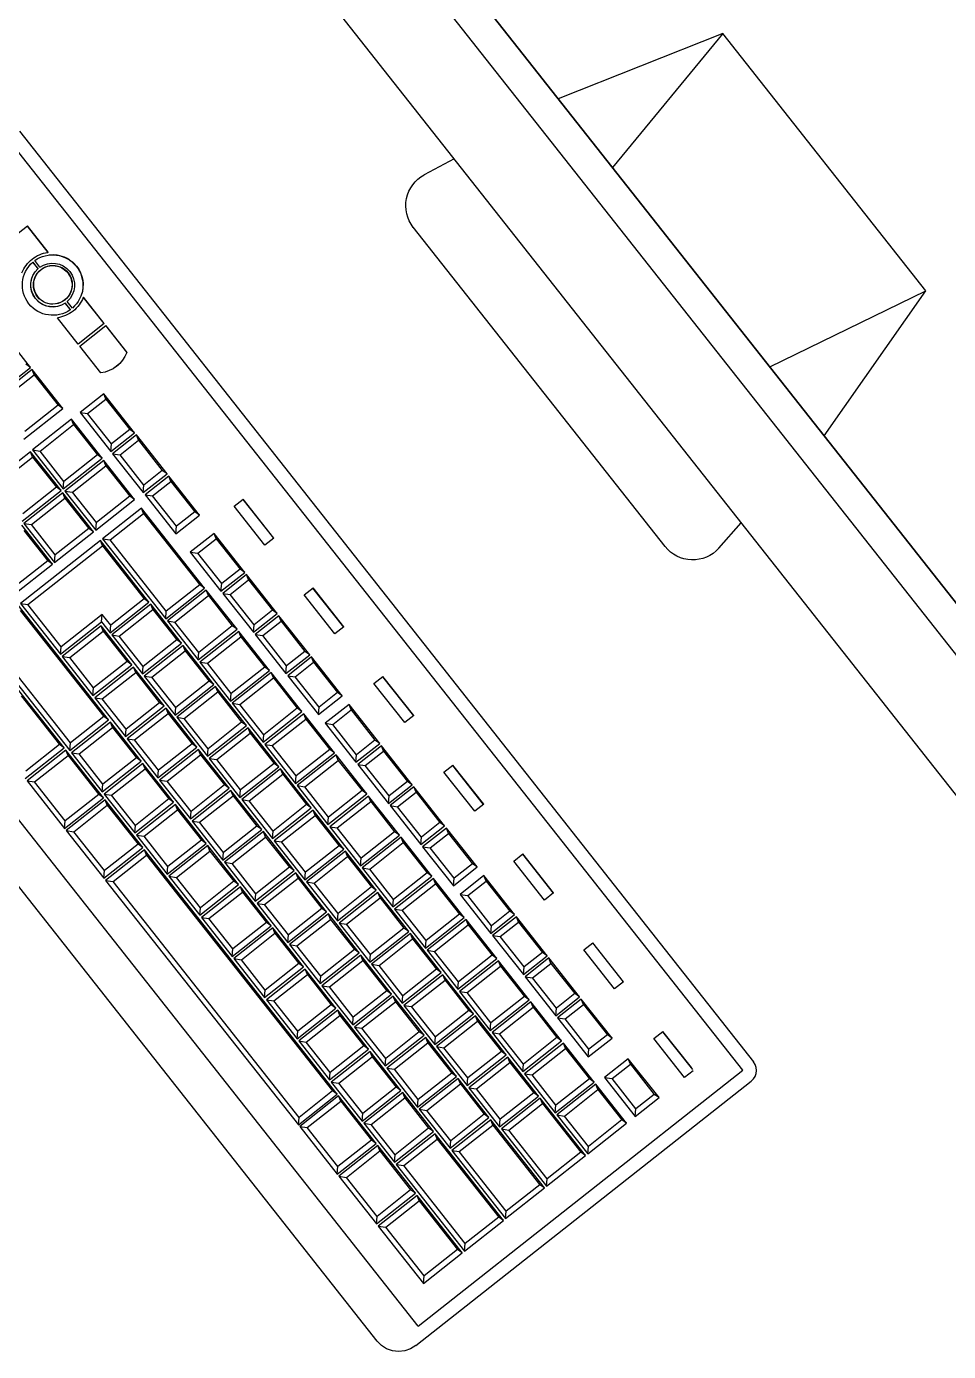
# Model space of a CAD drawing. Header units: millimetres. Extents: x -1911 to 4021, y -174 to 2851.
# Drawn here: x -359.08 to -328.98, y 648.97 to 692.24 of the extents above; entities that cross this region are included whole.
import ezdxf

# ---------------------------------------------------------------- set-up
doc = ezdxf.new("R2010")
doc.units = ezdxf.units.MM
doc.layers.add('COMPUTER DESK', color=175, linetype='Continuous')

# ---------------------------------------------------------------- blocks, each defined once
blk = doc.blocks.new('computer desk aw')
at = {"layer": 'COMPUTER DESK'}
for p, q in [((1.23584, -0.36964), (0.72628, 0.03217)), ((0.72628, 0.03217), (1.23584, -0.36964)), ((1.2286, -0.37881), (0.71905, 0.023)), ((0.69955, -0.00173), (1.2091, -0.40354)), ((0.91992, -0.12052), (0.97249, -0.08357)), ((0.94485, -0.14018), (0.97249, -0.08357)), ((0.97249, -0.08357), (1.06587, -0.15721)), ((0.58976, -0.26864), (0.68571, -0.14696)), ((1.03038, -0.41239), (0.69273, -0.14613)), ((0.59678, -0.26781), (0.68966, -0.15002)), ((0.68966, -0.15002), (1.02731, -0.41628)), ((0.87908, -0.15873), (0.88826, -0.15054)), ((1.06587, -0.15721), (1.01727, -0.19729)), ((1.06587, -0.15721), (1.0422, -0.21695)), ((0.68947, -0.16804), (0.68705, -0.1711)), ((0.70366, -0.17911), (0.68989, -0.16826)), ((0.68705, -0.1711), (0.70118, -0.18225)), ((0.69065, -0.16866), (0.70375, -0.17899)), ((0.67292, -0.18901), (0.67973, -0.18039)), ((0.68092, -0.1821), (0.67567, -0.18877)), ((0.67973, -0.18039), (0.69386, -0.19153)), ((0.67973, -0.18039), (0.68092, -0.1821)), ((0.69192, -0.19077), (0.68092, -0.1821)), ((0.70118, -0.18225), (0.70375, -0.17899)), ((0.87967, -0.17818), (0.99552, -0.26953)), ((0.65932, -0.20627), (0.67045, -0.19215)), ((0.67045, -0.19215), (0.68458, -0.2033)), ((0.67045, -0.19215), (0.67165, -0.19386)), ((0.67292, -0.18901), (0.67567, -0.18877)), ((0.68706, -0.20016), (0.67292, -0.18901)), ((0.67567, -0.18877), (0.68666, -0.19744)), ((0.68666, -0.19744), (0.69192, -0.19077)), ((0.69386, -0.19153), (0.68706, -0.20016)), ((0.69192, -0.19077), (0.69386, -0.19153)), ((0.67165, -0.19386), (0.66206, -0.20602)), ((0.68264, -0.20253), (0.67165, -0.19386)), ((0.72181, -0.19323), (0.71924, -0.19649)), ((0.71924, -0.19649), (0.73338, -0.20764)), ((0.73585, -0.2045), (0.72172, -0.19335)), ((0.72181, -0.19323), (0.73595, -0.20438)), ((0.68706, -0.20016), (0.68666, -0.19744)), ((0.69453, -0.20606), (0.70134, -0.19743)), ((0.70253, -0.19914), (0.69728, -0.20581)), ((0.70134, -0.19743), (0.71547, -0.20858)), ((0.70134, -0.19743), (0.70253, -0.19914)), ((0.71353, -0.20781), (0.70253, -0.19914)), ((0.65932, -0.20627), (0.66206, -0.20602)), ((0.67345, -0.21741), (0.65932, -0.20627)), ((0.66206, -0.20602), (0.67306, -0.21469)), ((0.67306, -0.21469), (0.68264, -0.20253)), ((0.68458, -0.2033), (0.67345, -0.21741)), ((0.67426, -0.21804), (0.68539, -0.20393)), ((0.68658, -0.20564), (0.677, -0.2178)), ((0.68264, -0.20253), (0.68458, -0.2033)), ((0.68539, -0.20393), (0.69952, -0.21507)), ((0.68539, -0.20393), (0.68658, -0.20564)), ((0.69758, -0.21431), (0.68658, -0.20564)), ((0.69453, -0.20606), (0.69728, -0.20581)), ((0.70867, -0.2172), (0.69453, -0.20606)), ((0.69728, -0.20581), (0.70827, -0.21448)), ((0.73338, -0.20764), (0.73595, -0.20438)), ((0.64757, -0.22117), (0.6587, -0.20705)), ((0.6599, -0.20876), (0.65031, -0.22092)), ((0.6587, -0.20705), (0.67951, -0.22346)), ((0.6587, -0.20705), (0.6599, -0.20876)), ((0.67757, -0.2227), (0.6599, -0.20876)), ((0.70827, -0.21448), (0.71353, -0.20781)), ((0.71547, -0.20858), (0.70867, -0.2172)), ((0.70947, -0.21783), (0.71627, -0.20921)), ((0.71747, -0.21092), (0.71221, -0.21759)), ((0.71353, -0.20781), (0.71547, -0.20858)), ((0.71627, -0.20921), (0.73041, -0.22035)), ((0.71627, -0.20921), (0.71747, -0.21092)), ((0.72846, -0.21959), (0.71747, -0.21092)), ((0.67345, -0.21741), (0.67306, -0.21469)), ((0.68799, -0.22646), (0.69758, -0.21431)), ((0.69952, -0.21507), (0.68839, -0.22919)), ((0.68919, -0.22982), (0.70032, -0.21571)), ((0.69758, -0.21431), (0.69952, -0.21507)), ((0.70032, -0.21571), (0.71446, -0.22685)), ((0.70032, -0.21571), (0.70152, -0.21742)), ((0.70867, -0.2172), (0.70827, -0.21448)), ((0.64757, -0.22117), (0.65031, -0.22092)), ((0.65031, -0.22092), (0.66798, -0.23485)), ((0.67426, -0.21804), (0.677, -0.2178)), ((0.68839, -0.22919), (0.67426, -0.21804)), ((0.677, -0.2178), (0.68799, -0.22646)), ((0.70152, -0.21742), (0.69193, -0.22957)), ((0.71251, -0.22609), (0.70152, -0.21742)), ((0.70947, -0.21783), (0.71221, -0.21759)), ((0.7236, -0.22898), (0.70947, -0.21783)), ((0.71221, -0.21759), (0.7232, -0.22625)), ((0.7232, -0.22625), (0.72846, -0.21959)), ((0.73041, -0.22035), (0.7236, -0.22898)), ((0.7244, -0.22961), (0.73121, -0.22099)), ((0.72846, -0.21959), (0.73041, -0.22035)), ((0.73121, -0.22099), (0.74534, -0.23213)), ((0.73121, -0.22099), (0.7324, -0.2227)), ((0.75401, -0.21862), (0.75144, -0.22188)), ((0.76805, -0.22989), (0.75391, -0.21874)), ((0.75401, -0.21862), (0.76814, -0.22976)), ((0.63582, -0.23606), (0.64695, -0.22195)), ((0.64815, -0.22366), (0.63856, -0.23582)), ((0.64695, -0.22195), (0.67169, -0.24145)), ((0.64695, -0.22195), (0.64815, -0.22366)), ((0.66838, -0.23757), (0.64757, -0.22117)), ((0.66974, -0.24069), (0.64815, -0.22366)), ((0.66798, -0.23485), (0.67757, -0.2227)), ((0.67951, -0.22346), (0.66838, -0.23757)), ((0.66918, -0.23821), (0.68031, -0.22409)), ((0.68151, -0.2258), (0.67192, -0.23796)), ((0.67757, -0.2227), (0.67951, -0.22346)), ((0.68031, -0.22409), (0.69445, -0.23524)), ((0.68031, -0.22409), (0.68151, -0.2258)), ((0.6925, -0.23447), (0.68151, -0.2258)), ((0.7324, -0.2227), (0.72715, -0.22936)), ((0.7434, -0.23137), (0.7324, -0.2227)), ((0.75144, -0.22188), (0.76557, -0.23302)), ((0.68839, -0.22919), (0.68799, -0.22646)), ((0.68919, -0.22982), (0.69193, -0.22957)), ((0.70333, -0.24097), (0.68919, -0.22982)), ((0.69193, -0.22957), (0.70293, -0.23824)), ((0.70293, -0.23824), (0.71251, -0.22609)), ((0.71446, -0.22685), (0.70333, -0.24097)), ((0.70413, -0.2416), (0.71526, -0.22748)), ((0.71645, -0.2292), (0.70687, -0.24135)), ((0.71251, -0.22609), (0.71446, -0.22685)), ((0.71526, -0.22748), (0.72939, -0.23863)), ((0.71526, -0.22748), (0.71645, -0.2292)), ((0.72745, -0.23787), (0.71645, -0.2292)), ((0.7236, -0.22898), (0.7232, -0.22625)), ((0.7244, -0.22961), (0.72715, -0.22936)), ((0.73854, -0.24076), (0.7244, -0.22961)), ((0.72715, -0.22936), (0.73814, -0.23803)), ((0.76557, -0.23302), (0.76814, -0.22976)), ((0.66838, -0.23757), (0.66798, -0.23485)), ((0.68292, -0.24663), (0.6925, -0.23447)), ((0.69445, -0.23524), (0.68332, -0.24935)), ((0.6925, -0.23447), (0.69445, -0.23524)), ((0.73814, -0.23803), (0.7434, -0.23137)), ((0.74534, -0.23213), (0.73854, -0.24076)), ((0.73934, -0.24139), (0.74614, -0.23276)), ((0.74734, -0.23448), (0.74208, -0.24114)), ((0.7434, -0.23137), (0.74534, -0.23213)), ((0.74614, -0.23276), (0.76028, -0.24391)), ((0.74614, -0.23276), (0.74734, -0.23448)), ((0.75833, -0.24314), (0.74734, -0.23448)), ((0.62407, -0.25096), (0.6352, -0.23685)), ((0.6364, -0.23856), (0.62682, -0.25072)), ((0.6352, -0.23685), (0.66661, -0.26162)), ((0.6352, -0.23685), (0.6364, -0.23856)), ((0.63582, -0.23606), (0.63856, -0.23582)), ((0.66056, -0.25557), (0.63582, -0.23606)), ((0.66467, -0.26085), (0.6364, -0.23856)), ((0.63856, -0.23582), (0.66016, -0.25284)), ((0.66918, -0.23821), (0.67192, -0.23796)), ((0.68332, -0.24935), (0.66918, -0.23821)), ((0.67192, -0.23796), (0.68292, -0.24663)), ((0.68412, -0.24998), (0.69525, -0.23587)), ((0.69644, -0.23758), (0.68686, -0.24974)), ((0.69525, -0.23587), (0.70938, -0.24701)), ((0.69525, -0.23587), (0.69644, -0.23758)), ((0.70744, -0.24625), (0.69644, -0.23758)), ((0.70333, -0.24097), (0.70293, -0.23824)), ((0.71786, -0.25002), (0.72745, -0.23787)), ((0.72939, -0.23863), (0.71826, -0.25274)), ((0.71906, -0.25338), (0.73019, -0.23926)), ((0.72745, -0.23787), (0.72939, -0.23863)), ((0.73019, -0.23926), (0.74433, -0.25041)), ((0.73019, -0.23926), (0.73139, -0.24097)), ((0.73854, -0.24076), (0.73814, -0.23803)), ((0.66016, -0.25284), (0.66974, -0.24069)), ((0.67169, -0.24145), (0.66056, -0.25557)), ((0.66136, -0.2562), (0.67249, -0.24209)), ((0.67369, -0.2438), (0.6641, -0.25595)), ((0.66974, -0.24069), (0.67169, -0.24145)), ((0.67249, -0.24209), (0.68662, -0.25323)), ((0.67249, -0.24209), (0.67369, -0.2438)), ((0.68468, -0.25247), (0.67369, -0.2438)), ((0.70413, -0.2416), (0.70687, -0.24135)), ((0.71826, -0.25274), (0.70413, -0.2416)), ((0.70687, -0.24135), (0.71786, -0.25002)), ((0.73139, -0.24097), (0.7218, -0.25313)), ((0.74238, -0.24964), (0.73139, -0.24097)), ((0.73934, -0.24139), (0.74208, -0.24114)), ((0.75347, -0.25253), (0.73934, -0.24139)), ((0.74208, -0.24114), (0.75308, -0.24981)), ((0.75308, -0.24981), (0.75833, -0.24314)), ((0.76028, -0.24391), (0.75347, -0.25253)), ((0.75833, -0.24314), (0.76028, -0.24391)), ((0.7862, -0.244), (0.78363, -0.24726)), ((0.80024, -0.25527), (0.78611, -0.24413)), ((0.7862, -0.244), (0.80034, -0.25515)), ((0.68332, -0.24935), (0.68292, -0.24663)), ((0.68412, -0.24998), (0.68686, -0.24974)), ((0.69825, -0.26113), (0.68412, -0.24998)), ((0.68686, -0.24974), (0.69785, -0.2584)), ((0.69785, -0.2584), (0.70744, -0.24625)), ((0.70938, -0.24701), (0.69825, -0.26113)), ((0.69905, -0.26176), (0.71018, -0.24765)), ((0.71138, -0.24936), (0.70179, -0.26151)), ((0.70744, -0.24625), (0.70938, -0.24701)), ((0.71018, -0.24765), (0.72432, -0.25879)), ((0.71018, -0.24765), (0.71138, -0.24936)), ((0.72237, -0.25803), (0.71138, -0.24936)), ((0.7328, -0.2618), (0.74238, -0.24964)), ((0.74238, -0.24964), (0.74433, -0.25041)), ((0.75347, -0.25253), (0.75308, -0.24981)), ((0.75662, -0.25501), (0.76342, -0.24639)), ((0.76461, -0.2481), (0.75936, -0.25476)), ((0.76342, -0.24639), (0.77755, -0.25753)), ((0.76342, -0.24639), (0.76461, -0.2481)), ((0.77561, -0.25677), (0.76461, -0.2481)), ((0.78363, -0.24726), (0.79777, -0.25841)), ((0.61233, -0.26586), (0.62346, -0.25175)), ((0.62465, -0.25346), (0.61507, -0.26561)), ((0.62346, -0.25175), (0.64426, -0.26816)), ((0.62346, -0.25175), (0.62465, -0.25346)), ((0.62407, -0.25096), (0.62682, -0.25072)), ((0.65548, -0.27573), (0.62407, -0.25096)), ((0.64232, -0.26739), (0.62465, -0.25346)), ((0.62682, -0.25072), (0.65508, -0.27301)), ((0.66056, -0.25557), (0.66016, -0.25284)), ((0.67509, -0.26462), (0.68468, -0.25247)), ((0.68662, -0.25323), (0.67549, -0.26735)), ((0.67629, -0.26798), (0.68742, -0.25386)), ((0.68468, -0.25247), (0.68662, -0.25323)), ((0.68742, -0.25386), (0.70156, -0.26501)), ((0.68742, -0.25386), (0.68862, -0.25558)), ((0.71826, -0.25274), (0.71786, -0.25002)), ((0.71906, -0.25338), (0.7218, -0.25313)), ((0.7332, -0.26452), (0.71906, -0.25338)), ((0.7218, -0.25313), (0.7328, -0.2618)), ((0.74433, -0.25041), (0.7332, -0.26452)), ((0.734, -0.26515), (0.74513, -0.25104)), ((0.74632, -0.25275), (0.73674, -0.26491)), ((0.74513, -0.25104), (0.75926, -0.26218)), ((0.74513, -0.25104), (0.74632, -0.25275)), ((0.75732, -0.26142), (0.74632, -0.25275)), ((0.75662, -0.25501), (0.75936, -0.25476)), ((0.75936, -0.25476), (0.77035, -0.26343)), ((1.02039, -0.25474), (1.01457, -0.26557)), ((0.66136, -0.2562), (0.6641, -0.25595)), ((0.67549, -0.26735), (0.66136, -0.2562)), ((0.6641, -0.25595), (0.67509, -0.26462)), ((0.68862, -0.25558), (0.67904, -0.26773)), ((0.69961, -0.26425), (0.68862, -0.25558)), ((0.69825, -0.26113), (0.69785, -0.2584)), ((0.71279, -0.27018), (0.72237, -0.25803)), ((0.72432, -0.25879), (0.71319, -0.27291)), ((0.71399, -0.27354), (0.72512, -0.25942)), ((0.72237, -0.25803), (0.72432, -0.25879)), ((0.72512, -0.25942), (0.73925, -0.27057)), ((0.72512, -0.25942), (0.72631, -0.26114)), ((0.77075, -0.26616), (0.75662, -0.25501)), ((0.77035, -0.26343), (0.77561, -0.25677)), ((0.77755, -0.25753), (0.77075, -0.26616)), ((0.77155, -0.26679), (0.77835, -0.25816)), ((0.77561, -0.25677), (0.77755, -0.25753)), ((0.77835, -0.25816), (0.79249, -0.26931)), ((0.77835, -0.25816), (0.77955, -0.25988)), ((0.79777, -0.25841), (0.80034, -0.25515)), ((0.65508, -0.27301), (0.66467, -0.26085)), ((0.66661, -0.26162), (0.65548, -0.27573)), ((0.65628, -0.27636), (0.66741, -0.26225)), ((0.66861, -0.26396), (0.65903, -0.27612)), ((0.66467, -0.26085), (0.66661, -0.26162)), ((0.66741, -0.26225), (0.68155, -0.27339)), ((0.66741, -0.26225), (0.66861, -0.26396)), ((0.6796, -0.27263), (0.66861, -0.26396)), ((0.69003, -0.2764), (0.69961, -0.26425)), ((0.69905, -0.26176), (0.70179, -0.26151)), ((0.71319, -0.27291), (0.69905, -0.26176)), ((0.69961, -0.26425), (0.70156, -0.26501)), ((0.70179, -0.26151), (0.71279, -0.27018)), ((0.72631, -0.26114), (0.71673, -0.27329)), ((0.73731, -0.26981), (0.72631, -0.26114)), ((0.7332, -0.26452), (0.7328, -0.2618)), ((0.74773, -0.27358), (0.75732, -0.26142)), ((0.75926, -0.26218), (0.74813, -0.2763)), ((0.74893, -0.27693), (0.76006, -0.26282)), ((0.75732, -0.26142), (0.75926, -0.26218)), ((0.76006, -0.26282), (0.7742, -0.27396)), ((0.76006, -0.26282), (0.76126, -0.26453)), ((0.77075, -0.26616), (0.77035, -0.26343)), ((0.77955, -0.25988), (0.77429, -0.26654)), ((0.79054, -0.26854), (0.77955, -0.25988)), ((0.59678, -0.26781), (0.93443, -0.53406)), ((0.61233, -0.26586), (0.61507, -0.26561)), ((0.63313, -0.28227), (0.61233, -0.26586)), ((0.61507, -0.26561), (0.63274, -0.27955)), ((0.63274, -0.27955), (0.64232, -0.26739)), ((0.64426, -0.26816), (0.63313, -0.28227)), ((0.63392, -0.28289), (0.64505, -0.26878)), ((0.64232, -0.26739), (0.64426, -0.26816)), ((0.64505, -0.26878), (0.66232, -0.2824)), ((0.64505, -0.26878), (0.64625, -0.27049)), ((0.67549, -0.26735), (0.67509, -0.26462)), ((0.67629, -0.26798), (0.67904, -0.26773)), ((0.69043, -0.27912), (0.67629, -0.26798)), ((0.67904, -0.26773), (0.69003, -0.2764)), ((0.70156, -0.26501), (0.69043, -0.27912)), ((0.69123, -0.27976), (0.70236, -0.26564)), ((0.70356, -0.26735), (0.69397, -0.27951)), ((0.70236, -0.26564), (0.71649, -0.27679)), ((0.70236, -0.26564), (0.70356, -0.26735)), ((0.71455, -0.27602), (0.70356, -0.26735)), ((0.734, -0.26515), (0.73674, -0.26491)), ((0.74813, -0.2763), (0.734, -0.26515)), ((0.73674, -0.26491), (0.74773, -0.27358)), ((0.76126, -0.26453), (0.75168, -0.27668)), ((0.77225, -0.2732), (0.76126, -0.26453)), ((0.77155, -0.26679), (0.77429, -0.26654)), ((0.78569, -0.27793), (0.77155, -0.26679)), ((0.77429, -0.26654), (0.78529, -0.27521)), ((0.78529, -0.27521), (0.79054, -0.26854)), ((0.79054, -0.26854), (0.79249, -0.26931)), ((0.64625, -0.27049), (0.63666, -0.28264)), ((0.66038, -0.28163), (0.64625, -0.27049)), ((0.65548, -0.27573), (0.65508, -0.27301)), ((0.67002, -0.28478), (0.6796, -0.27263)), ((0.68155, -0.27339), (0.67042, -0.28751)), ((0.67122, -0.28814), (0.68235, -0.27403)), ((0.6796, -0.27263), (0.68155, -0.27339)), ((0.68235, -0.27403), (0.69648, -0.28517)), ((0.68235, -0.27403), (0.68355, -0.27574)), ((0.71319, -0.27291), (0.71279, -0.27018)), ((0.71399, -0.27354), (0.71673, -0.27329)), ((0.72812, -0.28468), (0.71399, -0.27354)), ((0.71673, -0.27329), (0.72772, -0.28196)), ((0.72772, -0.28196), (0.73731, -0.26981)), ((0.73925, -0.27057), (0.72812, -0.28468)), ((0.72892, -0.28532), (0.74005, -0.2712)), ((0.74125, -0.27291), (0.73167, -0.28507)), ((0.73731, -0.26981), (0.73925, -0.27057)), ((0.74005, -0.2712), (0.75419, -0.28235)), ((0.74005, -0.2712), (0.74125, -0.27291)), ((0.75224, -0.28158), (0.74125, -0.27291)), ((0.74813, -0.2763), (0.74773, -0.27358)), ((0.76267, -0.28535), (0.77225, -0.2732)), ((0.7742, -0.27396), (0.76307, -0.28808)), ((0.77225, -0.2732), (0.7742, -0.27396)), ((0.79249, -0.26931), (0.78569, -0.27793)), ((0.78649, -0.27857), (0.79329, -0.26994)), ((0.79449, -0.27165), (0.78923, -0.27832)), ((0.79329, -0.26994), (0.80742, -0.28109)), ((0.79329, -0.26994), (0.79449, -0.27165)), ((0.80548, -0.28032), (0.79449, -0.27165)), ((0.8184, -0.26939), (0.81583, -0.27265)), ((0.81583, -0.27265), (0.82996, -0.2838)), ((0.83243, -0.28066), (0.8183, -0.26951)), ((0.8184, -0.26939), (0.83253, -0.28054)), ((0.65628, -0.27636), (0.65903, -0.27612)), ((0.67042, -0.28751), (0.65628, -0.27636)), ((0.65903, -0.27612), (0.67002, -0.28478)), ((0.68355, -0.27574), (0.67396, -0.28789)), ((0.69454, -0.28441), (0.68355, -0.27574)), ((0.69043, -0.27912), (0.69003, -0.2764)), ((0.70497, -0.28818), (0.71455, -0.27602)), ((0.71649, -0.27679), (0.70536, -0.2909)), ((0.70617, -0.29153), (0.7173, -0.27742)), ((0.71455, -0.27602), (0.71649, -0.27679)), ((0.7173, -0.27742), (0.73143, -0.28856)), ((0.7173, -0.27742), (0.71849, -0.27913)), ((0.74893, -0.27693), (0.75168, -0.27668)), ((0.76307, -0.28808), (0.74893, -0.27693)), ((0.75168, -0.27668), (0.76267, -0.28535)), ((0.76387, -0.28871), (0.775, -0.27459)), ((0.7762, -0.27631), (0.76661, -0.28846)), ((0.775, -0.27459), (0.78913, -0.28574)), ((0.775, -0.27459), (0.7762, -0.27631)), ((0.78719, -0.28498), (0.7762, -0.27631)), ((0.78569, -0.27793), (0.78529, -0.27521)), ((0.78649, -0.27857), (0.78923, -0.27832)), ((0.80062, -0.28971), (0.78649, -0.27857)), ((0.78923, -0.27832), (0.80022, -0.28699)), ((0.59142, -0.28268), (0.92122, -0.54274)), ((0.63313, -0.28227), (0.63274, -0.27955)), ((0.63392, -0.28289), (0.63666, -0.28264)), ((0.65119, -0.29651), (0.63392, -0.28289)), ((0.63666, -0.28264), (0.6508, -0.29379)), ((0.6508, -0.29379), (0.66038, -0.28163)), ((0.66232, -0.2824), (0.65119, -0.29651)), ((0.65198, -0.29713), (0.66311, -0.28302)), ((0.66038, -0.28163), (0.66232, -0.2824)), ((0.66311, -0.28302), (0.68038, -0.29664)), ((0.66311, -0.28302), (0.66431, -0.28473)), ((0.69123, -0.27976), (0.69397, -0.27951)), ((0.70536, -0.2909), (0.69123, -0.27976)), ((0.69397, -0.27951), (0.70497, -0.28818)), ((0.71849, -0.27913), (0.70891, -0.29129)), ((0.72949, -0.2878), (0.71849, -0.27913)), ((0.72812, -0.28468), (0.72772, -0.28196)), ((0.74266, -0.29374), (0.75224, -0.28158)), ((0.75419, -0.28235), (0.74306, -0.29646)), ((0.74386, -0.29709), (0.75499, -0.28298)), ((0.75224, -0.28158), (0.75419, -0.28235)), ((0.75499, -0.28298), (0.76912, -0.29412)), ((0.75499, -0.28298), (0.75619, -0.28469)), ((0.80022, -0.28699), (0.80548, -0.28032)), ((0.80742, -0.28109), (0.80062, -0.28971)), ((0.80142, -0.29034), (0.80822, -0.28172)), ((0.80942, -0.28343), (0.80416, -0.2901)), ((0.80548, -0.28032), (0.80742, -0.28109)), ((0.80822, -0.28172), (0.82236, -0.29286)), ((0.80822, -0.28172), (0.80942, -0.28343)), ((0.82041, -0.2921), (0.80942, -0.28343)), ((0.82996, -0.2838), (0.83253, -0.28054)), ((0.66431, -0.28473), (0.65472, -0.29688)), ((0.67844, -0.29588), (0.66431, -0.28473)), ((0.67042, -0.28751), (0.67002, -0.28478)), ((0.67122, -0.28814), (0.67396, -0.28789)), ((0.68535, -0.29929), (0.67122, -0.28814)), ((0.67396, -0.28789), (0.68496, -0.29656)), ((0.68496, -0.29656), (0.69454, -0.28441)), ((0.69648, -0.28517), (0.68535, -0.29929)), ((0.68616, -0.29992), (0.69729, -0.2858)), ((0.69848, -0.28752), (0.6889, -0.29967)), ((0.69454, -0.28441), (0.69648, -0.28517)), ((0.69729, -0.2858), (0.71142, -0.29695)), ((0.69729, -0.2858), (0.69848, -0.28752)), ((0.70948, -0.29619), (0.69848, -0.28752)), ((0.70536, -0.2909), (0.70497, -0.28818)), ((0.7199, -0.29995), (0.72949, -0.2878)), ((0.72892, -0.28532), (0.73167, -0.28507)), ((0.74306, -0.29646), (0.72892, -0.28532)), ((0.72949, -0.2878), (0.73143, -0.28856)), ((0.73167, -0.28507), (0.74266, -0.29374)), ((0.75619, -0.28469), (0.7466, -0.29685)), ((0.76718, -0.29336), (0.75619, -0.28469)), ((0.76307, -0.28808), (0.76267, -0.28535)), ((0.76387, -0.28871), (0.76661, -0.28846)), ((0.76661, -0.28846), (0.7776, -0.29713)), ((0.7776, -0.29713), (0.78719, -0.28498)), ((0.78913, -0.28574), (0.778, -0.29985)), ((0.7788, -0.30049), (0.78994, -0.28637)), ((0.79113, -0.28808), (0.78155, -0.30024)), ((0.78719, -0.28498), (0.78913, -0.28574)), ((0.78994, -0.28637), (0.80407, -0.29752)), ((0.78994, -0.28637), (0.79113, -0.28808)), ((0.80212, -0.29675), (0.79113, -0.28808)), ((0.80062, -0.28971), (0.80022, -0.28699)), ((0.70617, -0.29153), (0.70891, -0.29129)), ((0.7203, -0.30268), (0.70617, -0.29153)), ((0.70891, -0.29129), (0.7199, -0.29995)), ((0.73143, -0.28856), (0.7203, -0.30268)), ((0.7211, -0.30331), (0.73223, -0.2892)), ((0.73343, -0.29091), (0.72384, -0.30306)), ((0.73223, -0.2892), (0.74637, -0.30034)), ((0.73223, -0.2892), (0.73343, -0.29091)), ((0.74442, -0.29958), (0.73343, -0.29091)), ((0.778, -0.29985), (0.76387, -0.28871)), ((0.80142, -0.29034), (0.80416, -0.2901)), ((0.81556, -0.30149), (0.80142, -0.29034)), ((0.80416, -0.2901), (0.81516, -0.29876)), ((0.81516, -0.29876), (0.82041, -0.2921)), ((0.82236, -0.29286), (0.81556, -0.30149)), ((0.82041, -0.2921), (0.82236, -0.29286)), ((0.65119, -0.29651), (0.6508, -0.29379)), ((0.65198, -0.29713), (0.65472, -0.29688)), ((0.66925, -0.31075), (0.65198, -0.29713)), ((0.65472, -0.29688), (0.66886, -0.30803)), ((0.66886, -0.30803), (0.67844, -0.29588)), ((0.68038, -0.29664), (0.66925, -0.31075)), ((0.66984, -0.31122), (0.68097, -0.2971)), ((0.67844, -0.29588), (0.68038, -0.29664)), ((0.68097, -0.2971), (0.7697, -0.36707)), ((0.68097, -0.2971), (0.68217, -0.29882)), ((0.68535, -0.29929), (0.68496, -0.29656)), ((0.69989, -0.30834), (0.70948, -0.29619)), ((0.71142, -0.29695), (0.70029, -0.31106)), ((0.70109, -0.3117), (0.71222, -0.29758)), ((0.70948, -0.29619), (0.71142, -0.29695)), ((0.71222, -0.29758), (0.72636, -0.30873)), ((0.71222, -0.29758), (0.71342, -0.29929)), ((0.74306, -0.29646), (0.74266, -0.29374)), ((0.74386, -0.29709), (0.7466, -0.29685)), ((0.75799, -0.30824), (0.74386, -0.29709)), ((0.7466, -0.29685), (0.7576, -0.30552)), ((0.7576, -0.30552), (0.76718, -0.29336)), ((0.76912, -0.29412), (0.75799, -0.30824)), ((0.7588, -0.30887), (0.76993, -0.29476)), ((0.77112, -0.29647), (0.76154, -0.30862)), ((0.76718, -0.29336), (0.76912, -0.29412)), ((0.76993, -0.29476), (0.78406, -0.3059)), ((0.76993, -0.29476), (0.77112, -0.29647)), ((0.78212, -0.30514), (0.77112, -0.29647)), ((0.778, -0.29985), (0.7776, -0.29713)), ((0.79254, -0.30891), (0.80212, -0.29675)), ((0.80407, -0.29752), (0.79294, -0.31163)), ((0.80212, -0.29675), (0.80407, -0.29752)), ((0.8187, -0.30397), (0.8255, -0.29534)), ((0.8267, -0.29705), (0.82144, -0.30372)), ((0.8255, -0.29534), (0.83963, -0.30649)), ((0.8255, -0.29534), (0.8267, -0.29705)), ((0.83769, -0.30572), (0.8267, -0.29705)), ((0.85059, -0.29478), (0.84802, -0.29804)), ((0.84802, -0.29804), (0.86216, -0.30918)), ((0.86463, -0.30605), (0.85049, -0.2949)), ((0.85059, -0.29478), (0.86473, -0.30592)), ((0.68217, -0.29882), (0.67258, -0.31097)), ((0.76776, -0.36631), (0.68217, -0.29882)), ((0.68616, -0.29992), (0.6889, -0.29967)), ((0.70029, -0.31106), (0.68616, -0.29992)), ((0.6889, -0.29967), (0.69989, -0.30834)), ((0.71342, -0.29929), (0.70383, -0.31145)), ((0.72441, -0.30796), (0.71342, -0.29929)), ((0.7203, -0.30268), (0.7199, -0.29995)), ((0.73484, -0.31173), (0.74442, -0.29958)), ((0.74637, -0.30034), (0.73524, -0.31446)), ((0.73604, -0.31509), (0.74717, -0.30097)), ((0.74836, -0.30269), (0.73878, -0.31484)), ((0.74442, -0.29958), (0.74637, -0.30034)), ((0.74717, -0.30097), (0.7613, -0.31212)), ((0.74717, -0.30097), (0.74836, -0.30269)), ((0.75936, -0.31136), (0.74836, -0.30269)), ((0.7788, -0.30049), (0.78155, -0.30024)), ((0.79294, -0.31163), (0.7788, -0.30049)), ((0.78155, -0.30024), (0.79254, -0.30891)), ((0.79374, -0.31226), (0.80487, -0.29815)), ((0.80607, -0.29986), (0.79648, -0.31202)), ((0.80487, -0.29815), (0.81901, -0.3093)), ((0.80487, -0.29815), (0.80607, -0.29986)), ((0.81706, -0.30853), (0.80607, -0.29986)), ((0.81556, -0.30149), (0.81516, -0.29876)), ((0.7211, -0.30331), (0.72384, -0.30306)), ((0.73524, -0.31446), (0.7211, -0.30331)), ((0.72384, -0.30306), (0.73484, -0.31173)), ((0.75799, -0.30824), (0.7576, -0.30552)), ((0.77253, -0.31729), (0.78212, -0.30514)), ((0.78406, -0.3059), (0.77293, -0.32002)), ((0.77373, -0.32065), (0.78486, -0.30653)), ((0.78212, -0.30514), (0.78406, -0.3059)), ((0.78486, -0.30653), (0.799, -0.31768)), ((0.78486, -0.30653), (0.78606, -0.30825)), ((0.8187, -0.30397), (0.82144, -0.30372)), ((0.83283, -0.31511), (0.8187, -0.30397)), ((0.82144, -0.30372), (0.83243, -0.31239)), ((0.83243, -0.31239), (0.83769, -0.30572)), ((0.83963, -0.30649), (0.83283, -0.31511)), ((0.83363, -0.31574), (0.84044, -0.30712)), ((0.83769, -0.30572), (0.83963, -0.30649)), ((0.84044, -0.30712), (0.85457, -0.31826)), ((0.84044, -0.30712), (0.84163, -0.30883)), ((0.86216, -0.30918), (0.86473, -0.30592)), ((0.66925, -0.31075), (0.66886, -0.30803)), ((0.66984, -0.31122), (0.67258, -0.31097)), ((0.75857, -0.38119), (0.66984, -0.31122)), ((0.67258, -0.31097), (0.75817, -0.37846)), ((0.70029, -0.31106), (0.69989, -0.30834)), ((0.70109, -0.3117), (0.70383, -0.31145)), ((0.71523, -0.32284), (0.70109, -0.3117)), ((0.70383, -0.31145), (0.71483, -0.32012)), ((0.71483, -0.32012), (0.72441, -0.30796)), ((0.72636, -0.30873), (0.71523, -0.32284)), ((0.71603, -0.32347), (0.72716, -0.30936)), ((0.72835, -0.31107), (0.71877, -0.32323)), ((0.72441, -0.30796), (0.72636, -0.30873)), ((0.72716, -0.30936), (0.74129, -0.3205)), ((0.72716, -0.30936), (0.72835, -0.31107)), ((0.73935, -0.31974), (0.72835, -0.31107)), ((0.73524, -0.31446), (0.73484, -0.31173)), ((0.74977, -0.32351), (0.75936, -0.31136)), ((0.7613, -0.31212), (0.75017, -0.32623)), ((0.7588, -0.30887), (0.76154, -0.30862)), ((0.77293, -0.32002), (0.7588, -0.30887)), ((0.75936, -0.31136), (0.7613, -0.31212)), ((0.76154, -0.30862), (0.77253, -0.31729)), ((0.78606, -0.30825), (0.77647, -0.3204)), ((0.79705, -0.31692), (0.78606, -0.30825)), ((0.79294, -0.31163), (0.79254, -0.30891)), ((0.79374, -0.31226), (0.79648, -0.31202)), ((0.80787, -0.32341), (0.79374, -0.31226)), ((0.79648, -0.31202), (0.80748, -0.32069)), ((0.80748, -0.32069), (0.81706, -0.30853)), ((0.81901, -0.3093), (0.80787, -0.32341)), ((0.80868, -0.32404), (0.81981, -0.30993)), ((0.821, -0.31164), (0.81142, -0.32379)), ((0.81706, -0.30853), (0.81901, -0.3093)), ((0.81981, -0.30993), (0.83394, -0.32107)), ((0.81981, -0.30993), (0.821, -0.31164)), ((0.832, -0.32031), (0.821, -0.31164)), ((0.83283, -0.31511), (0.83243, -0.31239)), ((0.84163, -0.30883), (0.83638, -0.3155)), ((0.85263, -0.3175), (0.84163, -0.30883)), ((0.73604, -0.31509), (0.73878, -0.31484)), ((0.75017, -0.32623), (0.73604, -0.31509)), ((0.73878, -0.31484), (0.74977, -0.32351)), ((0.75097, -0.32687), (0.7621, -0.31275)), ((0.7633, -0.31446), (0.75371, -0.32662)), ((0.7621, -0.31275), (0.77624, -0.3239)), ((0.7621, -0.31275), (0.7633, -0.31446)), ((0.77429, -0.32313), (0.7633, -0.31446)), ((0.77293, -0.32002), (0.77253, -0.31729)), ((0.78747, -0.32907), (0.79705, -0.31692)), ((0.79705, -0.31692), (0.799, -0.31768)), ((0.83363, -0.31574), (0.83638, -0.3155)), ((0.84777, -0.32689), (0.83363, -0.31574)), ((0.83638, -0.3155), (0.84737, -0.32416)), ((0.71523, -0.32284), (0.71483, -0.32012)), ((0.72976, -0.33189), (0.73935, -0.31974)), ((0.74129, -0.3205), (0.73016, -0.33462)), ((0.73096, -0.33525), (0.74209, -0.32114)), ((0.73935, -0.31974), (0.74129, -0.3205)), ((0.74209, -0.32114), (0.75623, -0.33228)), ((0.74209, -0.32114), (0.74329, -0.32285)), ((0.77373, -0.32065), (0.77647, -0.3204)), ((0.78786, -0.33179), (0.77373, -0.32065)), ((0.77647, -0.3204), (0.78747, -0.32907)), ((0.799, -0.31768), (0.78786, -0.33179)), ((0.78867, -0.33243), (0.7998, -0.31831)), ((0.80099, -0.32002), (0.79141, -0.33218)), ((0.7998, -0.31831), (0.81393, -0.32946)), ((0.7998, -0.31831), (0.80099, -0.32002)), ((0.81199, -0.32869), (0.80099, -0.32002)), ((0.80787, -0.32341), (0.80748, -0.32069)), ((0.82241, -0.33246), (0.832, -0.32031)), ((0.83394, -0.32107), (0.82281, -0.33519)), ((0.82361, -0.33582), (0.83474, -0.3217)), ((0.832, -0.32031), (0.83394, -0.32107)), ((0.83474, -0.3217), (0.84888, -0.33285)), ((0.83474, -0.3217), (0.83594, -0.32342)), ((0.84737, -0.32416), (0.85263, -0.3175)), ((0.85457, -0.31826), (0.84777, -0.32689)), ((0.84857, -0.32752), (0.85537, -0.3189)), ((0.85657, -0.32061), (0.85131, -0.32727)), ((0.85263, -0.3175), (0.85457, -0.31826)), ((0.85537, -0.3189), (0.86951, -0.33004)), ((0.85537, -0.3189), (0.85657, -0.32061)), ((0.86756, -0.32928), (0.85657, -0.32061)), ((0.88279, -0.32017), (0.88022, -0.32343)), ((0.89682, -0.33143), (0.88269, -0.32029)), ((0.88279, -0.32017), (0.89692, -0.33131)), ((0.71603, -0.32347), (0.71877, -0.32323)), ((0.73016, -0.33462), (0.71603, -0.32347)), ((0.71877, -0.32323), (0.72976, -0.33189)), ((0.74329, -0.32285), (0.73371, -0.335)), ((0.75428, -0.33152), (0.74329, -0.32285)), ((0.75017, -0.32623), (0.74977, -0.32351)), ((0.75097, -0.32687), (0.75371, -0.32662)), ((0.76511, -0.33801), (0.75097, -0.32687)), ((0.75371, -0.32662), (0.76471, -0.33529)), ((0.76471, -0.33529), (0.77429, -0.32313)), ((0.77624, -0.3239), (0.76511, -0.33801)), ((0.76591, -0.33864), (0.77704, -0.32453)), ((0.77824, -0.32624), (0.76865, -0.3384)), ((0.77429, -0.32313), (0.77624, -0.3239)), ((0.77704, -0.32453), (0.79117, -0.33567)), ((0.77704, -0.32453), (0.77824, -0.32624)), ((0.78923, -0.33491), (0.77824, -0.32624)), ((0.80868, -0.32404), (0.81142, -0.32379)), ((0.82281, -0.33519), (0.80868, -0.32404)), ((0.81142, -0.32379), (0.82241, -0.33246)), ((0.83594, -0.32342), (0.82635, -0.33557)), ((0.84693, -0.33209), (0.83594, -0.32342)), ((0.84777, -0.32689), (0.84737, -0.32416)), ((0.88022, -0.32343), (0.89435, -0.33457)), ((0.7447, -0.34367), (0.75428, -0.33152)), ((0.75428, -0.33152), (0.75623, -0.33228)), ((0.78786, -0.33179), (0.78747, -0.32907)), ((0.8024, -0.34085), (0.81199, -0.32869)), ((0.81393, -0.32946), (0.8028, -0.34357)), ((0.8036, -0.3442), (0.81473, -0.33009)), ((0.81199, -0.32869), (0.81393, -0.32946)), ((0.81473, -0.33009), (0.82887, -0.34124)), ((0.81473, -0.33009), (0.81593, -0.3318)), ((0.84857, -0.32752), (0.85131, -0.32727)), ((0.8627, -0.33867), (0.84857, -0.32752)), ((0.85131, -0.32727), (0.8623, -0.33594)), ((0.8623, -0.33594), (0.86756, -0.32928)), ((0.86951, -0.33004), (0.8627, -0.33867)), ((0.8635, -0.3393), (0.87031, -0.33067)), ((0.86756, -0.32928), (0.86951, -0.33004)), ((0.87031, -0.33067), (0.88444, -0.34182)), ((0.87031, -0.33067), (0.8715, -0.33239)), ((0.89435, -0.33457), (0.89692, -0.33131)), ((0.73016, -0.33462), (0.72976, -0.33189)), ((0.73096, -0.33525), (0.73371, -0.335)), ((0.7451, -0.3464), (0.73096, -0.33525)), ((0.73371, -0.335), (0.7447, -0.34367)), ((0.75623, -0.33228), (0.7451, -0.3464)), ((0.7459, -0.34703), (0.75703, -0.33291)), ((0.75823, -0.33463), (0.74864, -0.34678)), ((0.75703, -0.33291), (0.77116, -0.34406)), ((0.75703, -0.33291), (0.75823, -0.33463)), ((0.76922, -0.3433), (0.75823, -0.33463)), ((0.76511, -0.33801), (0.76471, -0.33529)), ((0.77964, -0.34707), (0.78923, -0.33491)), ((0.79117, -0.33567), (0.78004, -0.34979)), ((0.78084, -0.35042), (0.79197, -0.33631)), ((0.78867, -0.33243), (0.79141, -0.33218)), ((0.8028, -0.34357), (0.78867, -0.33243)), ((0.78923, -0.33491), (0.79117, -0.33567)), ((0.79141, -0.33218), (0.8024, -0.34085)), ((0.79197, -0.33631), (0.80611, -0.34745)), ((0.79197, -0.33631), (0.79317, -0.33802)), ((0.81593, -0.3318), (0.80634, -0.34396)), ((0.82692, -0.34047), (0.81593, -0.3318)), ((0.82281, -0.33519), (0.82241, -0.33246)), ((0.82361, -0.33582), (0.82635, -0.33557)), ((0.83775, -0.34697), (0.82361, -0.33582)), ((0.82635, -0.33557), (0.83735, -0.34424)), ((0.83735, -0.34424), (0.84693, -0.33209)), ((0.84888, -0.33285), (0.83775, -0.34697)), ((0.83855, -0.3476), (0.84968, -0.33348)), ((0.85087, -0.3352), (0.84129, -0.34735)), ((0.84693, -0.33209), (0.84888, -0.33285)), ((0.84968, -0.33348), (0.86381, -0.34463)), ((0.84968, -0.33348), (0.85087, -0.3352)), ((0.86187, -0.34386), (0.85087, -0.3352)), ((0.8627, -0.33867), (0.8623, -0.33594)), ((0.8715, -0.33239), (0.86625, -0.33905)), ((0.8825, -0.34105), (0.8715, -0.33239)), ((0.76591, -0.33864), (0.76865, -0.3384)), ((0.78004, -0.34979), (0.76591, -0.33864)), ((0.76865, -0.3384), (0.77964, -0.34707)), ((0.79317, -0.33802), (0.78359, -0.35017)), ((0.80416, -0.34669), (0.79317, -0.33802)), ((0.8028, -0.34357), (0.8024, -0.34085)), ((0.81734, -0.35263), (0.82692, -0.34047)), ((0.82887, -0.34124), (0.81774, -0.35535)), ((0.82692, -0.34047), (0.82887, -0.34124)), ((0.8635, -0.3393), (0.86625, -0.33905)), ((0.87764, -0.35044), (0.8635, -0.3393)), ((0.86625, -0.33905), (0.87724, -0.34772)), ((0.87724, -0.34772), (0.8825, -0.34105)), ((0.8825, -0.34105), (0.88444, -0.34182)), ((0.7451, -0.3464), (0.7447, -0.34367)), ((0.75963, -0.35545), (0.76922, -0.3433)), ((0.77116, -0.34406), (0.76003, -0.35817)), ((0.76083, -0.35881), (0.77196, -0.34469)), ((0.76922, -0.3433), (0.77116, -0.34406)), ((0.77196, -0.34469), (0.7861, -0.35584)), ((0.77196, -0.34469), (0.77316, -0.3464)), ((0.8036, -0.3442), (0.80634, -0.34396)), ((0.81774, -0.35535), (0.8036, -0.3442)), ((0.80634, -0.34396), (0.81734, -0.35263)), ((0.81854, -0.35598), (0.82967, -0.34187)), ((0.83086, -0.34358), (0.82128, -0.35573)), ((0.82967, -0.34187), (0.8438, -0.35301)), ((0.82967, -0.34187), (0.83086, -0.34358)), ((0.84186, -0.35225), (0.83086, -0.34358)), ((0.83775, -0.34697), (0.83735, -0.34424)), ((0.85228, -0.35602), (0.86187, -0.34386)), ((0.86381, -0.34463), (0.85268, -0.35874)), ((0.85348, -0.35937), (0.86461, -0.34526)), ((0.86187, -0.34386), (0.86381, -0.34463)), ((0.86461, -0.34526), (0.89367, -0.36817)), ((0.86461, -0.34526), (0.86581, -0.34697)), ((0.88444, -0.34182), (0.87764, -0.35044)), ((0.7459, -0.34703), (0.74864, -0.34678)), ((0.76003, -0.35817), (0.7459, -0.34703)), ((0.74864, -0.34678), (0.75963, -0.35545)), ((0.77316, -0.3464), (0.76358, -0.35856)), ((0.78415, -0.35507), (0.77316, -0.3464)), ((0.78004, -0.34979), (0.77964, -0.34707)), ((0.78084, -0.35042), (0.78359, -0.35017)), ((0.79498, -0.36157), (0.78084, -0.35042)), ((0.78359, -0.35017), (0.79458, -0.35884)), ((0.79458, -0.35884), (0.80416, -0.34669)), ((0.80611, -0.34745), (0.79498, -0.36157)), ((0.79578, -0.3622), (0.80691, -0.34808)), ((0.80811, -0.3498), (0.79852, -0.36195)), ((0.80416, -0.34669), (0.80611, -0.34745)), ((0.80691, -0.34808), (0.82104, -0.35923)), ((0.80691, -0.34808), (0.80811, -0.3498)), ((0.8191, -0.35847), (0.80811, -0.3498)), ((0.83855, -0.3476), (0.84129, -0.34735)), ((0.85268, -0.35874), (0.83855, -0.3476)), ((0.84129, -0.34735), (0.85228, -0.35602)), ((0.86581, -0.34697), (0.85623, -0.35913)), ((0.89172, -0.36741), (0.86581, -0.34697)), ((0.87764, -0.35044), (0.87724, -0.34772)), ((0.88432, -0.35572), (0.89113, -0.34709)), ((0.89232, -0.3488), (0.88707, -0.35547)), ((0.89113, -0.34709), (0.90526, -0.35824)), ((0.89113, -0.34709), (0.89232, -0.3488)), ((0.90332, -0.35747), (0.89232, -0.3488)), ((0.76003, -0.35817), (0.75963, -0.35545)), ((0.77457, -0.36723), (0.78415, -0.35507)), ((0.78415, -0.35507), (0.7861, -0.35584)), ((0.81774, -0.35535), (0.81734, -0.35263)), ((0.81854, -0.35598), (0.82128, -0.35573)), ((0.82128, -0.35573), (0.83227, -0.3644)), ((0.83227, -0.3644), (0.84186, -0.35225)), ((0.8438, -0.35301), (0.83267, -0.36713)), ((0.83347, -0.36776), (0.8446, -0.35364)), ((0.8458, -0.35536), (0.83622, -0.36751)), ((0.84186, -0.35225), (0.8438, -0.35301)), ((0.8446, -0.35364), (0.85874, -0.36479)), ((0.8446, -0.35364), (0.8458, -0.35536)), ((0.85679, -0.36403), (0.8458, -0.35536)), ((0.88432, -0.35572), (0.88707, -0.35547)), ((0.89846, -0.36686), (0.88432, -0.35572)), ((0.88707, -0.35547), (0.89806, -0.36414)), ((0.76083, -0.35881), (0.76358, -0.35856)), ((0.77497, -0.36995), (0.76083, -0.35881)), ((0.76358, -0.35856), (0.77457, -0.36723)), ((0.7861, -0.35584), (0.77497, -0.36995)), ((0.77577, -0.37058), (0.7869, -0.35647)), ((0.7881, -0.35818), (0.77851, -0.37034)), ((0.7869, -0.35647), (0.80103, -0.36761)), ((0.7869, -0.35647), (0.7881, -0.35818)), ((0.79909, -0.36685), (0.7881, -0.35818)), ((0.79498, -0.36157), (0.79458, -0.35884)), ((0.80952, -0.37062), (0.8191, -0.35847)), ((0.82104, -0.35923), (0.80991, -0.37334)), ((0.81072, -0.37398), (0.82185, -0.35986)), ((0.83267, -0.36713), (0.81854, -0.35598)), ((0.8191, -0.35847), (0.82104, -0.35923)), ((0.82185, -0.35986), (0.83598, -0.37101)), ((0.82185, -0.35986), (0.82304, -0.36157)), ((0.85268, -0.35874), (0.85228, -0.35602)), ((0.85348, -0.35937), (0.85623, -0.35913)), ((0.88254, -0.38229), (0.85348, -0.35937)), ((0.85623, -0.35913), (0.88214, -0.37956)), ((0.89806, -0.36414), (0.90332, -0.35747)), ((0.90526, -0.35824), (0.89846, -0.36686)), ((0.89926, -0.36749), (0.90606, -0.35887)), ((0.90332, -0.35747), (0.90526, -0.35824)), ((0.90606, -0.35887), (0.9202, -0.37001)), ((0.90606, -0.35887), (0.90726, -0.36058)), ((0.79578, -0.3622), (0.79852, -0.36195)), ((0.80991, -0.37334), (0.79578, -0.3622)), ((0.79852, -0.36195), (0.80952, -0.37062)), ((0.82304, -0.36157), (0.81346, -0.37373)), ((0.83404, -0.37024), (0.82304, -0.36157)), ((0.83267, -0.36713), (0.83227, -0.3644)), ((0.84721, -0.37618), (0.85679, -0.36403)), ((0.85874, -0.36479), (0.84761, -0.37891)), ((0.85679, -0.36403), (0.85874, -0.36479)), ((0.89846, -0.36686), (0.89806, -0.36414)), ((0.90726, -0.36058), (0.902, -0.36725)), ((0.91825, -0.36925), (0.90726, -0.36058)), ((0.75817, -0.37846), (0.76776, -0.36631)), ((0.7697, -0.36707), (0.75857, -0.38119)), ((0.75936, -0.38181), (0.77049, -0.36769)), ((0.77169, -0.3694), (0.7621, -0.38156)), ((0.76776, -0.36631), (0.7697, -0.36707)), ((0.77049, -0.36769), (0.78776, -0.38131)), ((0.77049, -0.36769), (0.77169, -0.3694)), ((0.78582, -0.38055), (0.77169, -0.3694)), ((0.77497, -0.36995), (0.77457, -0.36723)), ((0.78951, -0.379), (0.79909, -0.36685)), ((0.80103, -0.36761), (0.7899, -0.38173)), ((0.79071, -0.38236), (0.80184, -0.36825)), ((0.80303, -0.36996), (0.79345, -0.38211)), ((0.79909, -0.36685), (0.80103, -0.36761)), ((0.80184, -0.36825), (0.81597, -0.37939)), ((0.80184, -0.36825), (0.80303, -0.36996)), ((0.81403, -0.37863), (0.80303, -0.36996)), ((0.83347, -0.36776), (0.83622, -0.36751)), ((0.84761, -0.37891), (0.83347, -0.36776)), ((0.83622, -0.36751), (0.84721, -0.37618)), ((0.84841, -0.37954), (0.85954, -0.36542)), ((0.86074, -0.36713), (0.85115, -0.37929)), ((0.85954, -0.36542), (0.88192, -0.38307)), ((0.85954, -0.36542), (0.86074, -0.36713)), ((0.87997, -0.38231), (0.86074, -0.36713)), ((0.88214, -0.37956), (0.89172, -0.36741)), ((0.89367, -0.36817), (0.88254, -0.38229)), ((0.89172, -0.36741), (0.89367, -0.36817)), ((0.89926, -0.36749), (0.902, -0.36725)), ((0.91339, -0.37864), (0.89926, -0.36749)), ((0.902, -0.36725), (0.913, -0.37591)), ((0.913, -0.37591), (0.91825, -0.36925)), ((0.9202, -0.37001), (0.91339, -0.37864)), ((0.91825, -0.36925), (0.9202, -0.37001)), ((0.77577, -0.37058), (0.77851, -0.37034)), ((0.7899, -0.38173), (0.77577, -0.37058)), ((0.77851, -0.37034), (0.78951, -0.379)), ((0.80991, -0.37334), (0.80952, -0.37062)), ((0.81072, -0.37398), (0.81346, -0.37373)), ((0.82485, -0.38512), (0.81072, -0.37398)), ((0.81346, -0.37373), (0.82445, -0.3824)), ((0.82445, -0.3824), (0.83404, -0.37024)), ((0.83598, -0.37101), (0.82485, -0.38512)), ((0.82565, -0.38575), (0.83678, -0.37164)), ((0.83798, -0.37335), (0.82839, -0.38551)), ((0.83404, -0.37024), (0.83598, -0.37101)), ((0.83678, -0.37164), (0.85092, -0.38279)), ((0.83678, -0.37164), (0.83798, -0.37335)), ((0.84897, -0.38202), (0.83798, -0.37335)), ((0.88568, -0.38476), (0.89681, -0.37065)), ((0.898, -0.37236), (0.88842, -0.38451)), ((0.89681, -0.37065), (0.91094, -0.38179)), ((0.89681, -0.37065), (0.898, -0.37236)), ((0.909, -0.38103), (0.898, -0.37236)), ((0.9142, -0.37927), (0.921, -0.37065)), ((0.92219, -0.37236), (0.91694, -0.37902)), ((0.921, -0.37065), (0.93513, -0.38179)), ((0.921, -0.37065), (0.92219, -0.37236)), ((0.93319, -0.38103), (0.92219, -0.37236)), ((0.9502, -0.37343), (0.95013, -0.37351)), ((0.9598, -0.38113), (0.95013, -0.37351)), ((0.9502, -0.37343), (0.95986, -0.38105)), ((0.75857, -0.38119), (0.75817, -0.37846)), ((0.7899, -0.38173), (0.78951, -0.379)), ((0.80444, -0.39078), (0.81403, -0.37863)), ((0.81597, -0.37939), (0.80484, -0.39351)), ((0.81403, -0.37863), (0.81597, -0.37939)), ((0.84761, -0.37891), (0.84721, -0.37618)), ((0.84841, -0.37954), (0.85115, -0.37929)), ((0.85234, -0.38263), (0.84841, -0.37954)), ((0.85115, -0.37929), (0.85508, -0.38239)), ((0.88254, -0.38229), (0.88214, -0.37956)), ((0.91339, -0.37864), (0.913, -0.37591)), ((0.9142, -0.37927), (0.91694, -0.37902)), ((0.92833, -0.39042), (0.9142, -0.37927)), ((0.91694, -0.37902), (0.92793, -0.38769)), ((0.94516, -0.37709), (0.94509, -0.37717)), ((0.75936, -0.38181), (0.7621, -0.38156)), ((0.77663, -0.39543), (0.75936, -0.38181)), ((0.7621, -0.38156), (0.77623, -0.3927)), ((0.77623, -0.3927), (0.78582, -0.38055)), ((0.78776, -0.38131), (0.77663, -0.39543)), ((0.77742, -0.39605), (0.78855, -0.38193)), ((0.78975, -0.38365), (0.78016, -0.3958)), ((0.78582, -0.38055), (0.78776, -0.38131)), ((0.78855, -0.38193), (0.80582, -0.39556)), ((0.78855, -0.38193), (0.78975, -0.38365)), ((0.80388, -0.39479), (0.78975, -0.38365)), ((0.79071, -0.38236), (0.79345, -0.38211)), ((0.80484, -0.39351), (0.79071, -0.38236)), ((0.79345, -0.38211), (0.80444, -0.39078)), ((0.80567, -0.39416), (0.8168, -0.38005)), ((0.818, -0.38176), (0.80842, -0.39392)), ((0.8168, -0.38005), (0.85842, -0.41287)), ((0.8168, -0.38005), (0.818, -0.38176)), ((0.85648, -0.4121), (0.818, -0.38176)), ((0.82485, -0.38512), (0.82445, -0.3824)), ((0.83939, -0.39418), (0.84897, -0.38202)), ((0.85092, -0.38279), (0.83979, -0.3969)), ((0.84059, -0.39753), (0.85234, -0.38263)), ((0.85508, -0.38239), (0.84333, -0.39728)), ((0.84897, -0.38202), (0.85092, -0.38279)), ((0.85234, -0.38263), (0.85508, -0.38239)), ((0.85864, -0.40936), (0.87997, -0.38231)), ((0.88192, -0.38307), (0.85904, -0.41208)), ((0.87997, -0.38231), (0.88192, -0.38307)), ((0.88568, -0.38476), (0.88842, -0.38451)), ((0.88842, -0.38451), (0.89941, -0.39318)), ((0.89941, -0.39318), (0.909, -0.38103)), ((0.91094, -0.38179), (0.89981, -0.39591)), ((0.9006, -0.39653), (0.91173, -0.38241)), ((0.91292, -0.38412), (0.90334, -0.39628)), ((0.909, -0.38103), (0.91094, -0.38179)), ((0.91173, -0.38241), (0.92586, -0.39356)), ((0.91173, -0.38241), (0.91292, -0.38412)), ((0.92392, -0.39279), (0.91292, -0.38412)), ((0.92793, -0.38769), (0.93319, -0.38103)), ((0.93513, -0.38179), (0.92833, -0.39042)), ((0.93319, -0.38103), (0.93513, -0.38179)), ((0.94271, -0.38292), (0.95238, -0.39054)), ((0.95238, -0.39054), (0.95986, -0.38105)), ((0.96065, -0.38167), (0.95316, -0.39116)), ((0.9701, -0.38926), (0.96058, -0.38175)), ((0.96065, -0.38167), (0.97017, -0.38918)), ((0.82565, -0.38575), (0.82839, -0.38551)), ((0.83979, -0.3969), (0.82565, -0.38575)), ((0.82839, -0.38551), (0.83939, -0.39418)), ((0.87393, -0.39966), (0.88506, -0.38555)), ((0.88626, -0.38726), (0.87667, -0.39941)), ((0.88506, -0.38555), (0.89919, -0.39669)), ((0.88506, -0.38555), (0.88626, -0.38726)), ((0.89981, -0.39591), (0.88568, -0.38476)), ((0.89725, -0.39593), (0.88626, -0.38726)), ((0.92833, -0.39042), (0.92793, -0.38769)), ((0.97017, -0.38918), (0.9701, -0.38926)), ((0.77663, -0.39543), (0.77623, -0.3927)), ((0.80484, -0.39351), (0.80444, -0.39078)), ((0.80567, -0.39416), (0.80842, -0.39392)), ((0.84729, -0.42698), (0.80567, -0.39416)), ((0.80842, -0.39392), (0.84689, -0.42426)), ((0.83979, -0.3969), (0.83939, -0.39418)), ((0.89981, -0.39591), (0.89941, -0.39318)), ((0.91433, -0.40495), (0.92392, -0.39279)), ((0.92586, -0.39356), (0.91473, -0.40767)), ((0.92392, -0.39279), (0.92586, -0.39356)), ((0.95316, -0.39116), (0.96268, -0.39867)), ((0.96568, -0.39391), (0.96562, -0.39399)), ((0.96798, -0.39585), (0.96562, -0.39399)), ((0.96568, -0.39391), (0.96804, -0.39577)), ((0.96623, -0.3932), (0.96859, -0.39506)), ((0.77742, -0.39605), (0.78016, -0.3958)), ((0.79469, -0.40967), (0.77742, -0.39605)), ((0.78016, -0.3958), (0.7943, -0.40695)), ((0.7943, -0.40695), (0.80388, -0.39479)), ((0.80582, -0.39556), (0.79469, -0.40967)), ((0.79548, -0.41029), (0.80661, -0.39617)), ((0.80781, -0.39789), (0.79822, -0.41004)), ((0.80388, -0.39479), (0.80582, -0.39556)), ((0.80661, -0.39617), (0.82742, -0.41258)), ((0.80661, -0.39617), (0.80781, -0.39789)), ((0.82547, -0.41182), (0.80781, -0.39789)), ((0.84059, -0.39753), (0.84333, -0.39728)), ((0.85904, -0.41208), (0.84059, -0.39753)), ((0.84333, -0.39728), (0.85864, -0.40936)), ((0.88766, -0.40808), (0.89725, -0.39593)), ((0.89919, -0.39669), (0.88806, -0.41081)), ((0.88885, -0.41143), (0.89998, -0.39731)), ((0.90118, -0.39902), (0.89159, -0.41118)), ((0.89725, -0.39593), (0.89919, -0.39669)), ((0.89998, -0.39731), (0.91411, -0.40846)), ((0.89998, -0.39731), (0.90118, -0.39902)), ((0.9006, -0.39653), (0.90334, -0.39628)), ((0.91473, -0.40767), (0.9006, -0.39653)), ((0.91217, -0.40769), (0.90118, -0.39902)), ((0.90334, -0.39628), (0.91433, -0.40495)), ((0.91866, -0.41077), (0.92979, -0.39665)), ((0.93098, -0.39837), (0.9214, -0.41052)), ((0.92979, -0.39665), (0.94392, -0.4078)), ((0.92979, -0.39665), (0.93098, -0.39837)), ((0.94198, -0.40704), (0.93098, -0.39837)), ((0.96804, -0.39577), (0.96798, -0.39585)), ((0.9692, -0.39593), (0.96914, -0.39601)), ((0.86218, -0.41456), (0.87331, -0.40045)), ((0.87451, -0.40216), (0.86492, -0.41431)), ((0.87331, -0.40045), (0.88744, -0.41159)), ((0.87331, -0.40045), (0.87451, -0.40216)), ((0.87393, -0.39966), (0.87667, -0.39941)), ((0.88806, -0.41081), (0.87393, -0.39966)), ((0.8855, -0.41083), (0.87451, -0.40216)), ((0.87667, -0.39941), (0.88766, -0.40808)), ((0.98649, -0.40205), (0.98642, -0.40213)), ((0.99594, -0.40964), (0.98642, -0.40213)), ((0.98649, -0.40205), (0.99601, -0.40955)), ((0.79469, -0.40967), (0.7943, -0.40695)), ((0.88806, -0.41081), (0.88766, -0.40808)), ((0.90258, -0.41985), (0.91217, -0.40769)), ((0.91411, -0.40846), (0.90298, -0.42257)), ((0.91217, -0.40769), (0.91411, -0.40846)), ((0.91473, -0.40767), (0.91433, -0.40495)), ((0.93239, -0.41919), (0.94198, -0.40704)), ((0.94392, -0.4078), (0.93279, -0.42191)), ((0.93358, -0.42253), (0.94471, -0.40842)), ((0.94198, -0.40704), (0.94392, -0.4078)), ((0.94471, -0.40842), (0.95884, -0.41956)), ((0.94471, -0.40842), (0.9459, -0.41013)), ((0.98013, -0.40468), (0.9802, -0.40459)), ((0.98051, -0.40573), (0.98057, -0.40565)), ((0.98287, -0.40759), (0.98051, -0.40573)), ((0.98057, -0.40565), (0.98293, -0.40751)), ((0.98108, -0.40503), (0.98344, -0.40689)), ((0.98293, -0.40751), (0.98287, -0.40759)), ((0.85904, -0.41208), (0.85864, -0.40936)), ((0.98852, -0.41905), (0.99601, -0.40955))]:
    blk.add_line(p, q, dxfattribs=at)
at = {"layer": 'COMPUTER DESK', "flags": 128}
for points in [[(0.68571, -0.14696), (0.6865, -0.14617), (0.68744, -0.14557), (0.68849, -0.14519), (0.68961, -0.14506), (0.69072, -0.14518), (0.69178, -0.14554), (0.69273, -0.14613)], [(0.58976, -0.26864), (0.58858, -0.27054), (0.58785, -0.27266), (0.58761, -0.27488), (0.58788, -0.27711), (0.58863, -0.27922), (0.58983, -0.28111), (0.59142, -0.28268)]]:
    blk.add_lwpolyline(points, dxfattribs=at)
at = {"layer": 'COMPUTER DESK'}
for centre, start, end in [((0.88754, -0.1682), 131.7423, 231.7423), ((1.00338, -0.25955), 231.7423, 331.7423)]:
    blk.add_arc(centre, 0.0127, start, end, dxfattribs=at)
for centre, major_axis, start_param, end_param in [((0.95411, -0.38428), (0.00902, -0.00711), 2.59169, 3.691496), ((0.95417, -0.3842), (0.00902, -0.00711), 3.031612, 3.251573), ((0.97455, -0.4004), (-0.00942, 0.00743), 5.759613, 6.283184), ((0.97455, -0.4004), (0.00864, -0.00681), 0.036988, 3.096124), ((0.97462, -0.40032), (0.00864, -0.00681), 0.546844, 2.586268), ((0.97459, -0.40035), (0.00864, -0.00681), 3.192727, 6.232051), ((0.97455, -0.4004), (0.00942, -0.00743), 3.141593, 3.665162), ((0.97464, -0.40034), (0.0055, -0.00433), 1.570796, 4.712389), ((0.9747, -0.40026), (0.0055, -0.00433), 1.570796, 3.665191), ((0.97454, -0.40042), (0.00628, -0.00495), 0.054118, 3.075801), ((0.97459, -0.40035), (0.00628, -0.00495), 3.211305, 6.213473), ((0.97464, -0.40034), (0.0055, -0.00433), 4.712389, 7.853982), ((0.9747, -0.40026), (0.0055, -0.00433), 4.712389, 7.853982), ((0.97465, -0.40027), (0.00628, -0.00495), 3.711666, 5.713112), ((0.97455, -0.4004), (0.00942, -0.00743), 0.000001, 0.523572), ((0.9747, -0.40026), (0.0055, -0.00433), 4.508113, 4.712389), ((0.97455, -0.4004), (0.00942, -0.00743), 5.759616, 6.283185)]:
    blk.add_ellipse(centre, major_axis=major_axis, ratio=0.99863, start_param=start_param, end_param=end_param, dxfattribs=at)

msp = doc.modelspace()

# ---------------------------------------------------------------- block references
at = {"layer": 'COMPUTER DESK', "xscale": -90, "yscale": 90, "zscale": 90, "rotation": 270.0000000000042}
msp.add_blockref('computer desk aw', (-322.194, 596.088), dxfattribs=at)

doc.saveas('drawing.dxf')
